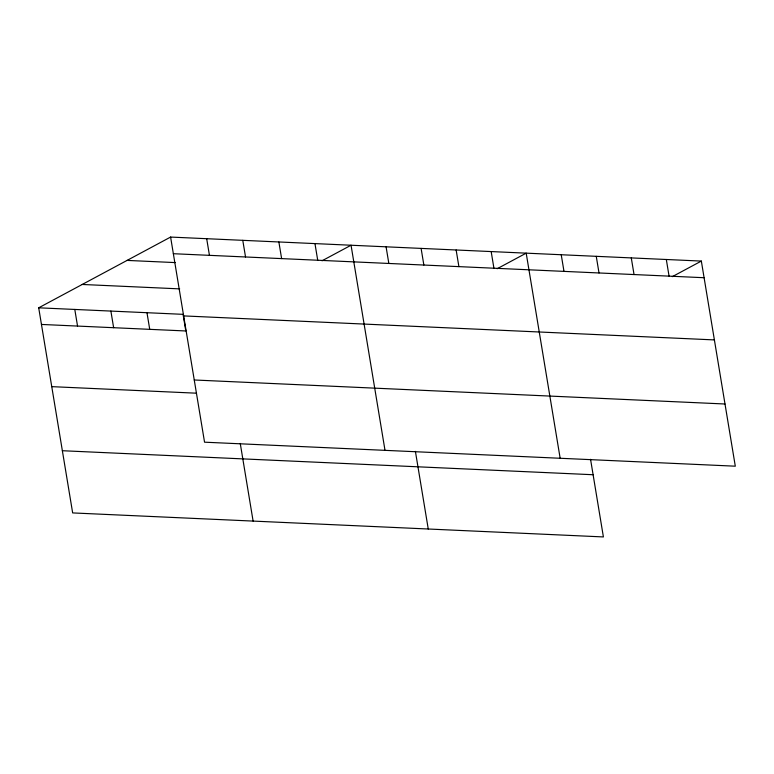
<?xml version="1.0" encoding="UTF-8"?>
<svg xmlns="http://www.w3.org/2000/svg" width="774" height="774" viewBox="0 0 774 774"><rect width="100%" height="100%" fill="white"/><g stroke="black" fill="none" stroke-linecap="round" stroke-linejoin="round"><path stroke-width="1.16" d="M590.552 459.301L603.401 536.933L72.659 512.92L38.7 307.81L170.599 237.067L701.341 261.08L735.3 466.19L204.549 442.186L170.599 237.067M322.032 260.799L351.048 245.232L385.007 450.342M497.179 268.723L526.194 253.156L560.153 458.266M672.325 276.647L701.341 261.08M173.347 253.708L704.098 277.721M127.071 260.412L175.195 262.589M82.228 284.464L179.674 288.876M38.7 307.81L183.061 314.341L185.818 330.972L41.457 324.441M183.651 315.908L714.392 339.912M194.255 379.986L725.006 403.999M51.752 386.642L196.112 393.173M62.355 450.72L593.107 474.733M666.317 259.493L669.065 276.134M631.284 257.916L634.041 274.547M596.261 256.329L599.008 272.961M561.227 254.743L563.985 271.384M491.171 251.569L493.918 268.21M456.138 249.992L458.895 266.624M421.104 248.406L423.862 265.037M386.081 246.819L388.838 263.46M415.406 451.377L428.254 529.01M314.96 243.607L317.717 260.238M278.872 241.972L281.62 258.603M242.775 240.337L245.532 256.968M206.687 238.702L209.444 255.343M240.259 443.454L253.108 521.086M146.973 312.706L149.73 329.337M110.885 311.071L113.633 327.712M74.788 309.436L77.545 326.077"/></g></svg>
